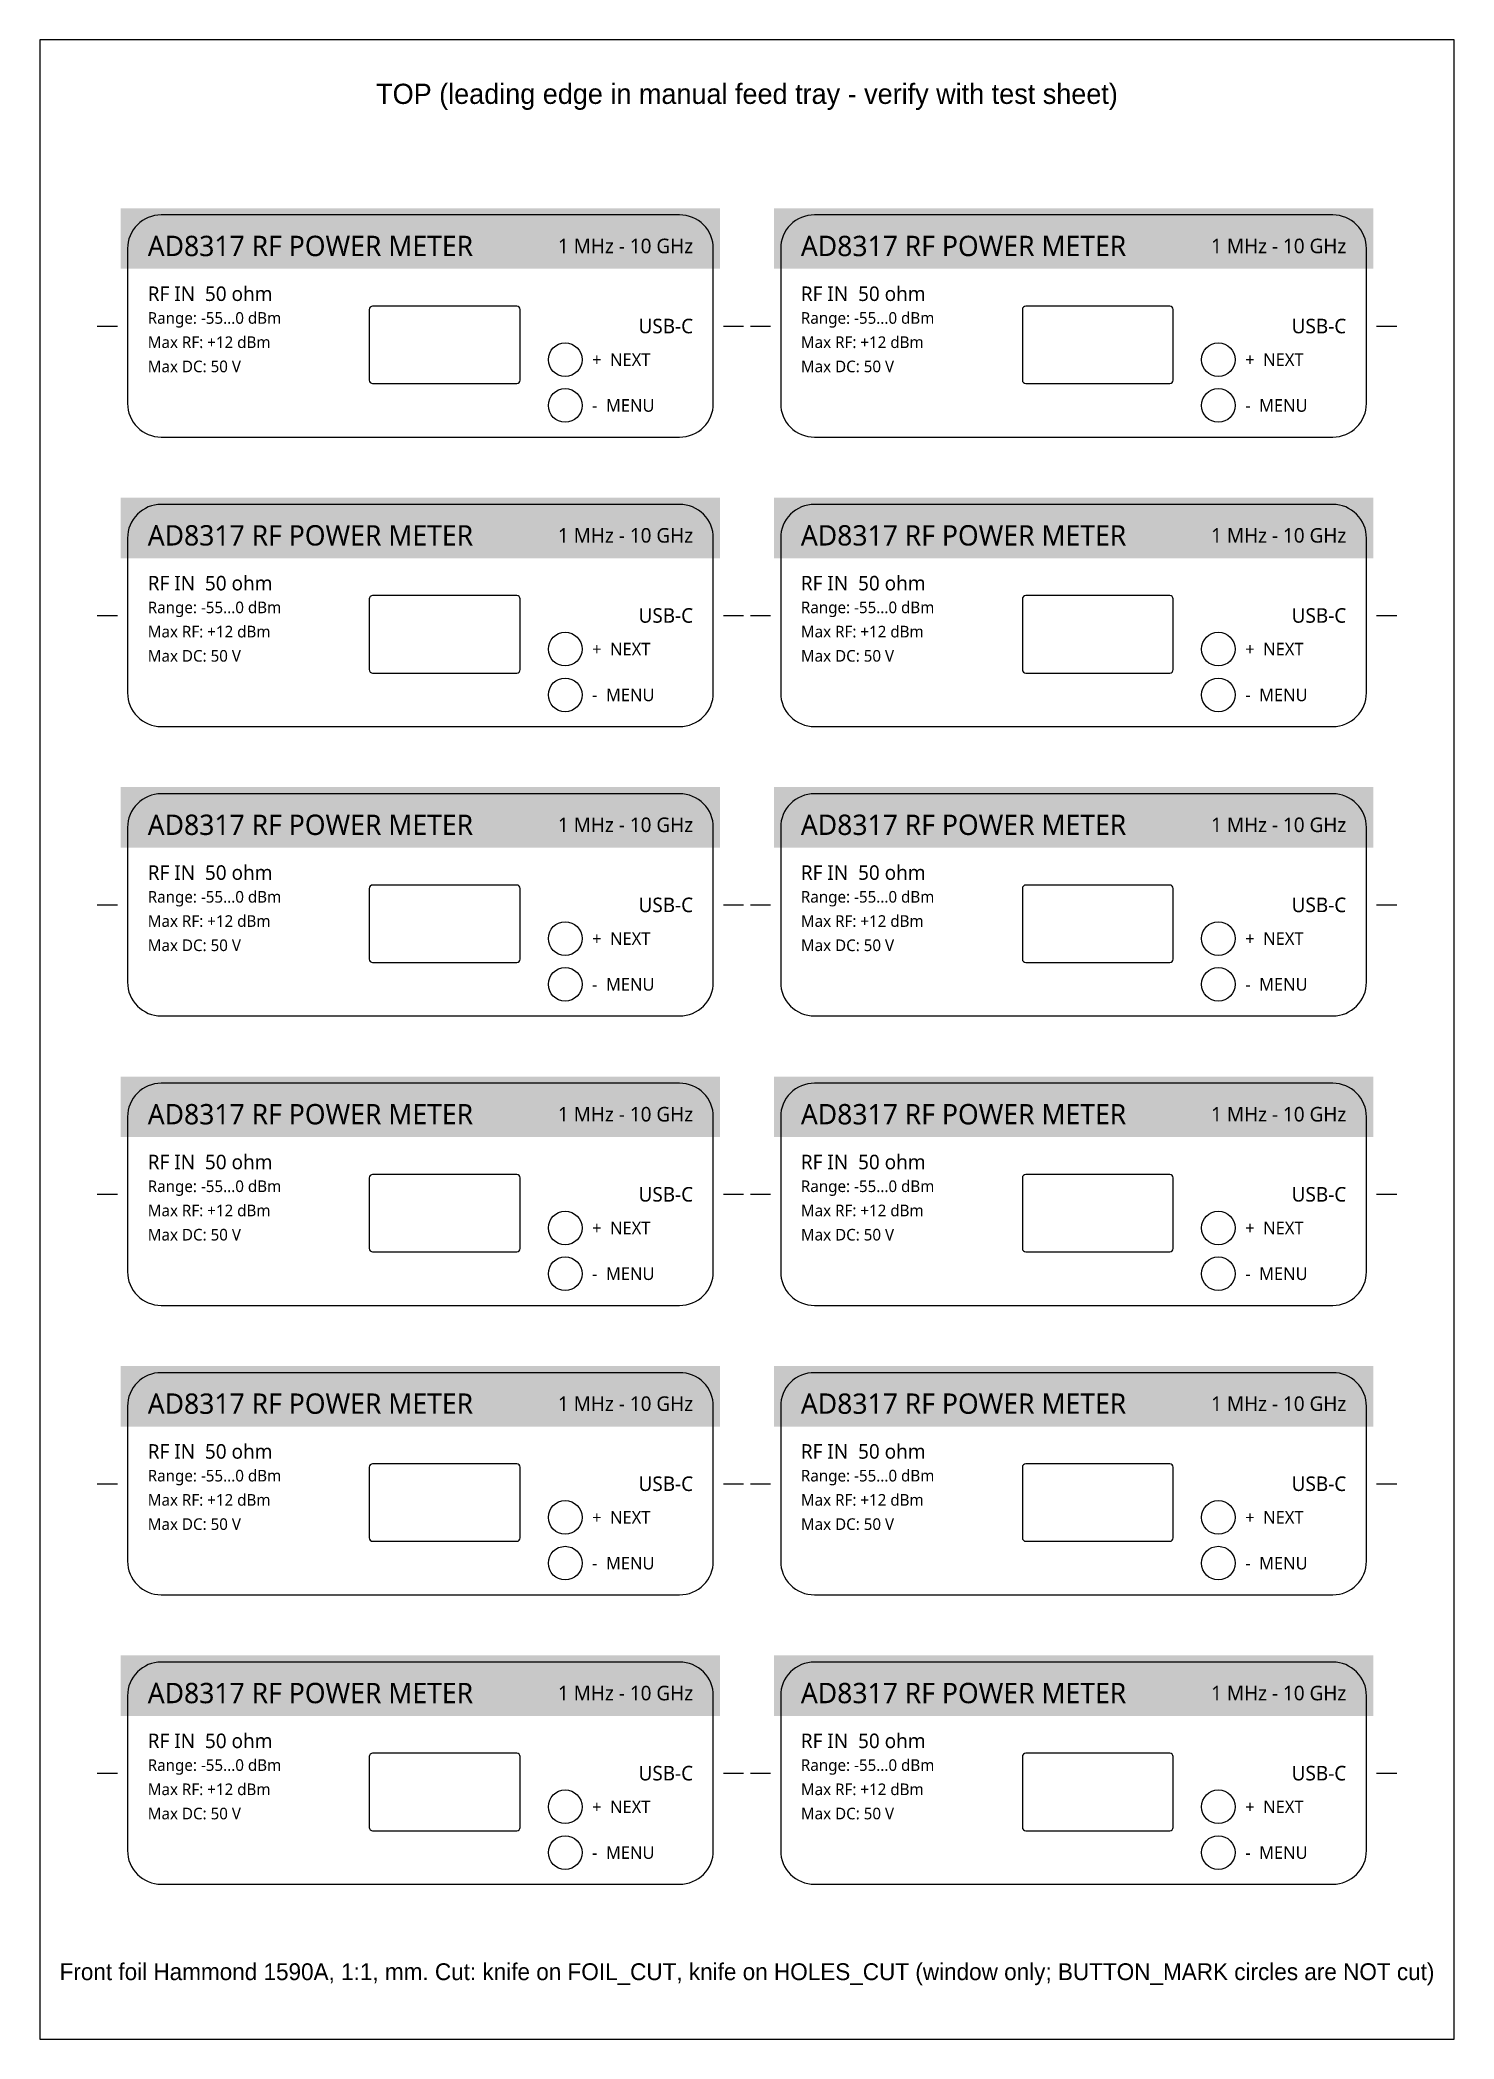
# Model space of a CAD drawing. Header units: millimetres. Extents: x 0 to 210, y 0 to 297.
import ezdxf
from ezdxf.enums import TextEntityAlignment as Align

# ---------------------------------------------------------------- set-up
doc = ezdxf.new("R2010")
doc.units = ezdxf.units.MM
for name, color, linetype in [('ART_BAND', 5, 'Continuous'), ('ART_TEXT', 7, 'Continuous'), ('BUTTON_MARK', 3, 'Continuous'), ('FOIL_CUT', 1, 'Continuous'), ('HOLES_CUT', 5, 'Continuous'), ('MARKS', 3, 'Continuous'), ('NOTES', 2, 'Continuous'), ('SHEET', 8, 'Continuous')]:
    doc.layers.add(name, color=color, linetype=linetype)
doc.styles.add('OpenSans', font='OpenSans-Regular.ttf')

# ---------------------------------------------------------------- blocks, each defined once
blk = doc.blocks.new('FOIL')
at = {"layer": 'ART_BAND'}
blk.add_hatch(color=5, dxfattribs=at).paths.add_polyline_path([(-44.5, 17.5), (44.5, 17.5), (44.5, 8.5), (-44.5, 8.5)])
at = {"layer": 'BUTTON_MARK'}
for centre in [(21.5, -5), (21.5, -11.8)]:
    blk.add_circle(centre, 2.5, dxfattribs=at)
at = {"layer": 'FOIL_CUT'}
blk.add_lwpolyline([(-38.5, -16.5), (38.5, -16.5, 0.414214), (43.5, -11.5), (43.5, 11.5, 0.414214), (38.5, 16.5), (-38.5, 16.5, 0.414214), (-43.5, 11.5), (-43.5, -11.5, 0.414214)], format="xyb", close=True, dxfattribs=at)
at = {"layer": 'HOLES_CUT'}
blk.add_lwpolyline([(-7.1, -8.55), (14.3, -8.55, 0.414214), (14.8, -8.05), (14.8, 2.45, 0.414214), (14.3, 2.95), (-7.1, 2.95, 0.414214), (-7.6, 2.45), (-7.6, -8.05, 0.414214)], format="xyb", close=True, dxfattribs=at)
at = {"layer": 'MARKS'}
for p, q in [((-48, 0), (-45, 0)), ((45, 0), (48, 0))]:
    blk.add_line(p, q, dxfattribs=at)
at = {"layer": 'ART_TEXT', "color": 7, "style": 'OpenSans'}
blk.add_text('AD8317 RF POWER METER', height=3.024, dxfattribs=at).set_placement((-40.5, 11.9), align=Align.MIDDLE_LEFT)
blk.add_text('1 MHz - 10 GHz', height=2.16, dxfattribs=at).set_placement((40.5, 11.9), align=Align.MIDDLE_RIGHT)
at = {"layer": 'ART_TEXT', "color": 5, "style": 'OpenSans'}
for s, height, p in [('RF IN  50 ohm', 2.16, (-40.5, 4.8)), ('Range: -55...0 dBm', 1.728, (-40.5, 1.2)), ('Max RF: +12 dBm', 1.728, (-40.5, -2.4)), ('Max DC: 50 V', 1.728, (-40.5, -6)), ('+  NEXT', 1.872, (25.5, -5)), ('-  MENU', 1.872, (25.5, -11.8))]:
    blk.add_text(s, height=height, dxfattribs=at).set_placement(p, align=Align.MIDDLE_LEFT)
blk.add_text('USB-C', height=2.16, dxfattribs=at).set_placement((40.5, 0), align=Align.MIDDLE_RIGHT)

msp = doc.modelspace()

# ---------------------------------------------------------------- linework, layer by layer
at = {"layer": 'SHEET'}
msp.add_lwpolyline([(0, 0), (210, 0), (210, 297), (0, 297)], close=True, dxfattribs=at)

# ---------------------------------------------------------------- block references
for p in [(56.5, 254.5), (153.5, 254.5), (56.5, 211.5), (153.5, 211.5), (56.5, 168.5), (153.5, 168.5), (56.5, 125.5), (153.5, 125.5), (56.5, 82.5), (153.5, 82.5), (56.5, 39.5), (153.5, 39.5)]:
    msp.add_blockref('FOIL', p)

# ---------------------------------------------------------------- texts
at = {"layer": 'NOTES'}
for s, height, p in [('TOP (leading edge in manual feed tray - verify with test sheet)', 3, (105, 289)), ('Front foil Hammond 1590A, 1:1, mm. Cut: knife on FOIL_CUT, knife on HOLES_CUT (window only; BUTTON_MARK circles are NOT cut)', 2.5, (105, 10))]:
    msp.add_text(s, height=height, dxfattribs=at).set_placement(p, align=Align.MIDDLE_CENTER)

doc.saveas('drawing.dxf')
